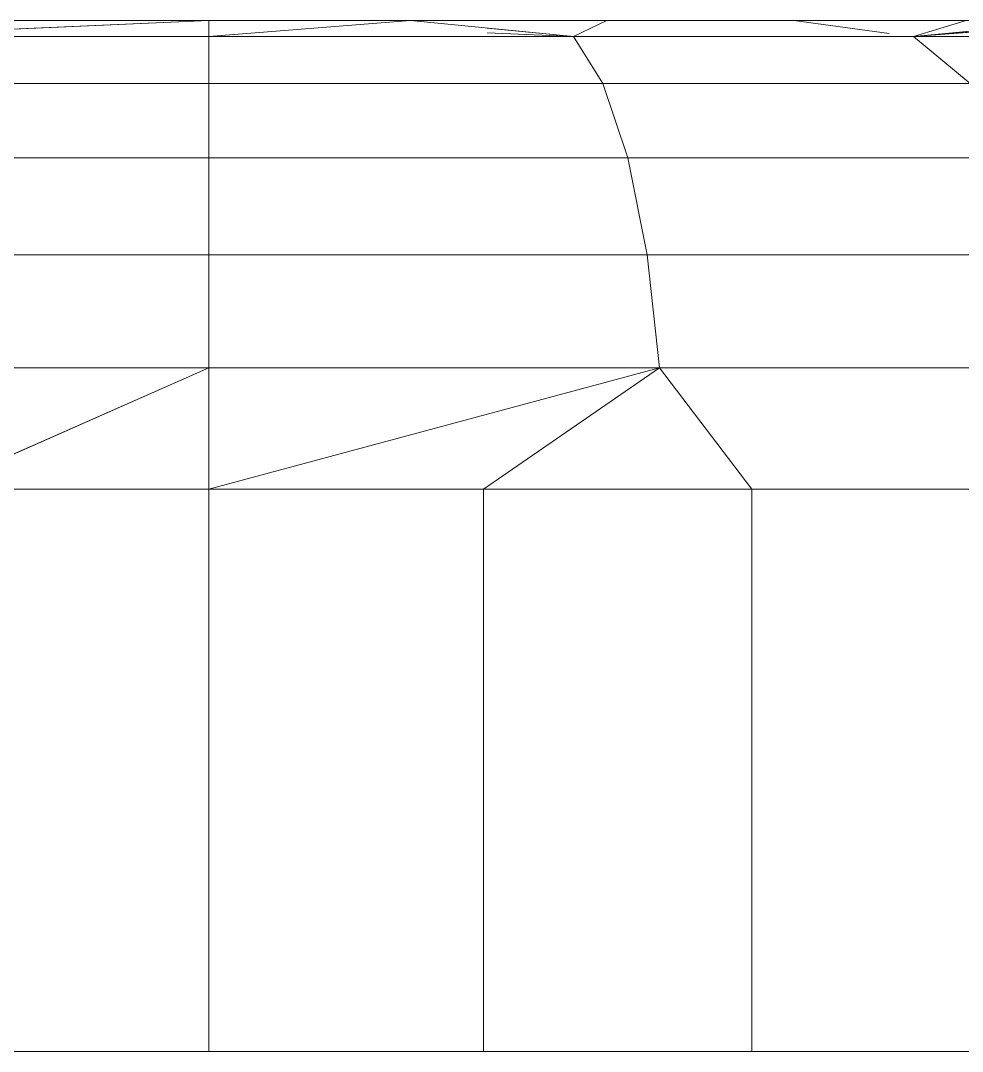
# Model space of a CAD drawing. Header units: centimetres. Extents: x -13467 to 3766, y -437 to 1921.
# Drawn here: x -8550.216 to -8548.206, y 94.029 to 96.229 of the extents above; entities that cross this region are included whole.
import ezdxf

# ---------------------------------------------------------------- set-up
doc = ezdxf.new("R2010")
doc.units = ezdxf.units.CM
doc.layers.add('M-EQPM', color=7, linetype='Continuous', lineweight=9)

# ---------------------------------------------------------------- blocks, each defined once
blk = doc.blocks.new('EQ-02-004 - EQ-02-004_dwg_Agrupar_893-V76-Sección 1-1')
at = {"layer": 'M-EQPM', "color": 136, "true_color": 0x007f7f}
for p, q in [((-8549.2105, 96.2294), (-8549.2486, 96.2294)), ((-8549.2105, 96.2294), (-8549.2486, 96.2294)), ((-8549.2105, 96.2294), (-8549.2486, 96.2294)), ((-8548.9646, 96.2294), (-8549.2201, 96.2294)), ((-8549.2201, 96.2294), (-8548.9646, 96.2294)), ((-8549.1872, 96.2294), (-8549.2105, 96.2294)), ((-8549.1872, 96.2294), (-8549.2105, 96.2294)), ((-8549.1794, 96.2294), (-8549.1872, 96.2294)), ((-8549.1794, 96.2294), (-8549.1872, 96.2294)), ((-8549.0357, 96.1953), (-8548.9646, 96.2294)), ((-8549.0357, 96.1953), (-8548.9646, 96.2294)), ((-8548.5659, 96.2294), (-8548.9646, 96.2294)), ((-8548.9646, 96.2294), (-8548.5659, 96.2294)), ((-8548.198, 96.2294), (-8548.5659, 96.2294)), ((-8548.5659, 96.2294), (-8548.198, 96.2294)), ((-8548.3619, 96.2022), (-8548.5659, 96.2294)), ((-8548.3619, 96.2022), (-8548.5659, 96.2294)), ((-8548.31, 96.1953), (-8548.198, 96.2294)), ((-8548.31, 96.1953), (-8548.198, 96.2294)), ((-8548.31, 96.1953), (-8547.9477, 96.2294)), ((-8548.31, 96.1953), (-8548.198, 96.2294)), ((-8549.0357, 96.1953), (-8549.2201, 96.2134)), ((-8549.0357, 96.1953), (-8549.2201, 96.2134)), ((-8549.2201, 96.2134), (-8549.0357, 96.1953)), ((-8549.2201, 96.2134), (-8549.0357, 96.1953)), ((-8549.0357, 96.1953), (-8549.2201, 96.2034))]:
    blk.add_line(p, q, dxfattribs=at)
at = {"layer": 'M-EQPM', "color": 136, "true_color": 0x007f7f, "flags": 128}
for points in [[(-8549.2486, 96.2294), (-8549.2105, 96.2294), (-8549.1872, 96.2294), (-8549.1794, 96.2294), (-8549.1872, 96.2294), (-8549.2105, 96.2294), (-8549.2486, 96.2294)], [(-8549.2486, 96.2294), (-8549.2105, 96.2294), (-8549.1872, 96.2294), (-8549.1794, 96.2294)], [(-8548.5659, 96.2294), (-8548.9646, 96.2294), (-8549.2201, 96.2294)], [(-8549.0357, 96.1953), (-8548.9646, 96.2294), (-8549.2201, 96.2294)], [(-8549.2201, 96.2134), (-8549.0357, 96.1953), (-8548.9646, 96.2294), (-8549.2201, 96.2294)], [(-8549.2201, 96.2294), (-8548.9646, 96.2294), (-8549.0357, 96.1953), (-8549.2201, 96.2134)], [(-8549.2105, 96.2294), (-8549.1872, 96.2294), (-8549.1794, 96.2294)], [(-8549.0357, 96.1953), (-8548.9646, 96.2294), (-8548.5659, 96.2294)], [(-8548.31, 96.1953), (-8548.198, 96.2294), (-8548.5659, 96.2294), (-8548.9646, 96.2294), (-8548.5659, 96.2294), (-8548.3619, 96.2022)], [(-8548.31, 96.1953), (-8548.198, 96.2294), (-8548.5659, 96.2294), (-8548.3619, 96.2022)], [(-8547.6868, 96.1953), (-8547.2087, 96.1953), (-8547.3641, 96.2294), (-8547.199, 96.2294), (-8547.3641, 96.2294), (-8547.5896, 96.2294), (-8547.2087, 96.1953), (-8547.3641, 96.2294), (-8547.5896, 96.2294), (-8547.8699, 96.2294), (-8548.198, 96.2294), (-8548.5659, 96.2294), (-8548.3619, 96.2022)], [(-8548.198, 96.2294), (-8548.5659, 96.2294), (-8548.3619, 96.2022)], [(-8547.9477, 96.2294), (-8548.198, 96.2294), (-8547.9477, 96.2294), (-8548.31, 96.1953), (-8547.9477, 96.2294), (-8547.6868, 96.1953), (-8547.2087, 96.1953), (-8546.9998, 96.0954)], [(-8548.31, 96.1953), (-8548.198, 96.2294), (-8547.8699, 96.2294), (-8547.6868, 96.1953), (-8548.198, 96.2294), (-8547.6868, 96.1953)]]:
    blk.add_lwpolyline(points, dxfattribs=at)
blk.add_lwpolyline([(-8549.2201, 96.2034), (-8549.0357, 96.1953)], close=True, dxfattribs=at)
blk = doc.blocks.new('EQ-02-004 - EQ-02-004_dwg_Agrupar_788-V77-Sección 1-1')
at = {"layer": 'M-EQPM', "color": 136, "true_color": 0x007f7f}
for p, q in [((-8549.2105, 96.2294), (-8549.2486, 96.2294)), ((-8549.2105, 96.2294), (-8549.2486, 96.2294)), ((-8549.2486, 96.2294), (-8549.2105, 96.2294)), ((-8549.2201, 96.2294), (-8548.9646, 96.2294)), ((-8548.9646, 96.2294), (-8549.2201, 96.2294)), ((-8548.9646, 96.2294), (-8549.2201, 96.2294)), ((-8549.1872, 96.2294), (-8549.2105, 96.2294)), ((-8549.1872, 96.2294), (-8549.2105, 96.2294)), ((-8549.1794, 96.2294), (-8549.1872, 96.2294)), ((-8549.1794, 96.2294), (-8549.1872, 96.2294)), ((-8549.0357, 96.1953), (-8548.9646, 96.2294)), ((-8549.0357, 96.1953), (-8548.9646, 96.2294)), ((-8548.9646, 96.2294), (-8548.5659, 96.2294)), ((-8548.5659, 96.2294), (-8548.9646, 96.2294)), ((-8548.5659, 96.2294), (-8548.198, 96.2294)), ((-8548.198, 96.2294), (-8548.5659, 96.2294)), ((-8548.3619, 96.2022), (-8548.5659, 96.2294)), ((-8548.3619, 96.2022), (-8548.5659, 96.2294)), ((-8548.31, 96.1953), (-8548.198, 96.2294)), ((-8548.31, 96.1953), (-8547.8699, 96.2294)), ((-8548.31, 96.1953), (-8548.198, 96.2294)), ((-8548.31, 96.1953), (-8548.198, 96.2294)), ((-8549.0357, 96.1953), (-8549.2201, 96.2134)), ((-8549.0357, 96.1953), (-8549.2201, 96.2134)), ((-8549.2201, 96.2134), (-8549.0357, 96.1953)), ((-8549.0357, 96.1953), (-8549.2201, 96.2134)), ((-8549.0357, 96.1953), (-8549.2201, 96.2034))]:
    blk.add_line(p, q, dxfattribs=at)
at = {"layer": 'M-EQPM', "color": 136, "true_color": 0x007f7f, "flags": 128}
for points in [[(-8549.2486, 96.2294), (-8549.2105, 96.2294), (-8549.1872, 96.2294), (-8549.1794, 96.2294), (-8549.1872, 96.2294), (-8549.2105, 96.2294), (-8549.2486, 96.2294)], [(-8549.1794, 96.2294), (-8549.1872, 96.2294), (-8549.2105, 96.2294), (-8549.2486, 96.2294)], [(-8549.2201, 96.2294), (-8548.9646, 96.2294), (-8549.0357, 96.1953), (-8549.2201, 96.2134)], [(-8549.2201, 96.2294), (-8548.9646, 96.2294), (-8549.0357, 96.1953)], [(-8549.2201, 96.2294), (-8548.9646, 96.2294), (-8549.0357, 96.1953), (-8549.2201, 96.2134)], [(-8549.1794, 96.2294), (-8549.1872, 96.2294), (-8549.2105, 96.2294)], [(-8549.0357, 96.1953), (-8548.9646, 96.2294), (-8548.5659, 96.2294), (-8548.9646, 96.2294)], [(-8548.3619, 96.2022), (-8548.5659, 96.2294), (-8548.9646, 96.2294), (-8548.5659, 96.2294), (-8548.198, 96.2294), (-8548.31, 96.1953)], [(-8547.8699, 96.2294), (-8548.198, 96.2294), (-8548.5659, 96.2294), (-8548.3619, 96.2022)], [(-8547.6868, 96.1953), (-8548.198, 96.2294), (-8547.6868, 96.1953), (-8547.8699, 96.2294), (-8548.198, 96.2294), (-8548.5659, 96.2294), (-8548.3619, 96.2022)], [(-8548.198, 96.2294), (-8548.5659, 96.2294), (-8548.3619, 96.2022)], [(-8546.9998, 96.0954), (-8547.2087, 96.1953), (-8547.6868, 96.1953), (-8547.8699, 96.2294), (-8548.31, 96.1953), (-8547.8699, 96.2294), (-8548.198, 96.2294), (-8547.8699, 96.2294)]]:
    blk.add_lwpolyline(points, dxfattribs=at)
for points in [[(-8548.31, 96.1953), (-8548.198, 96.2294)], [(-8549.2201, 96.2034), (-8549.0357, 96.1953)]]:
    blk.add_lwpolyline(points, close=True, dxfattribs=at)
blk = doc.blocks.new('EQ-02-004 - EQ-02-004_dwg_Agrupar_896-V78-Sección 1-1')
at = {"layer": 'M-EQPM', "color": 136, "true_color": 0x007f7f}
for p, q in [((-8550.5931, 96.1953), (-8549.8144, 96.2294)), ((-8550.1877, 96.2294), (-8550.2634, 96.2294)), ((-8550.2446, 96.2294), (-8549.8144, 96.2294)), ((-8550.1027, 96.2294), (-8550.1877, 96.2294)), ((-8550.0106, 96.2294), (-8550.1027, 96.2294)), ((-8549.9137, 96.2294), (-8550.0106, 96.2294)), ((-8549.9137, 96.2294), (-8550.0106, 96.2294)), ((-8549.8144, 96.2294), (-8549.9137, 96.2294)), ((-8549.9137, 96.2294), (-8549.8144, 96.2294)), ((-8549.8144, 96.2294), (-8549.3842, 96.2294)), ((-8549.7151, 96.2294), (-8549.8144, 96.2294)), ((-8549.8144, 96.1953), (-8549.8144, 96.2294)), ((-8549.8144, 96.1953), (-8549.3842, 96.2294)), ((-8549.6182, 96.2294), (-8549.7151, 96.2294)), ((-8549.5261, 96.2294), (-8549.6182, 96.2294)), ((-8549.4412, 96.2294), (-8549.5261, 96.2294)), ((-8549.3654, 96.2294), (-8549.4412, 96.2294)), ((-8549.3842, 96.2294), (-8548.9646, 96.2294)), ((-8549.0357, 96.1953), (-8549.3842, 96.2294)), ((-8549.3007, 96.2294), (-8549.3654, 96.2294)), ((-8549.2486, 96.2294), (-8549.3007, 96.2294)), ((-8549.2105, 96.2294), (-8549.2486, 96.2294)), ((-8549.2105, 96.2294), (-8549.2486, 96.2294)), ((-8548.9646, 96.2294), (-8549.2201, 96.2294)), ((-8549.1872, 96.2294), (-8549.2105, 96.2294)), ((-8549.1872, 96.2294), (-8549.2105, 96.2294)), ((-8549.1794, 96.2294), (-8549.1872, 96.2294)), ((-8549.1794, 96.2294), (-8549.1872, 96.2294)), ((-8549.0357, 96.1953), (-8548.9646, 96.2294)), ((-8549.0357, 96.1953), (-8548.9646, 96.2294)), ((-8548.5659, 96.2294), (-8548.9646, 96.2294)), ((-8548.9646, 96.2294), (-8548.5659, 96.2294)), ((-8548.198, 96.2294), (-8548.5659, 96.2294)), ((-8548.5659, 96.2294), (-8548.198, 96.2294)), ((-8548.3619, 96.2022), (-8548.5659, 96.2294)), ((-8548.3619, 96.2022), (-8548.5659, 96.2294)), ((-8548.31, 96.1953), (-8548.198, 96.2294)), ((-8548.31, 96.1953), (-8548.198, 96.2294)), ((-8548.31, 96.1953), (-8547.9477, 96.2294)), ((-8548.31, 96.1953), (-8548.198, 96.2294)), ((-8549.0357, 96.1953), (-8549.2201, 96.2134)), ((-8549.2201, 96.2134), (-8549.0357, 96.1953)), ((-8550.5931, 96.1953), (-8549.8144, 96.1953)), ((-8550.5931, 96.1953), (-8549.8144, 96.1953)), ((-8549.8144, 96.0954), (-8549.8144, 96.1953)), ((-8549.8144, 96.1953), (-8549.0357, 96.1953)), ((-8549.0357, 96.1953), (-8549.2201, 96.2034)), ((-8548.9732, 96.0954), (-8549.0357, 96.1953)), ((-8549.0357, 96.1953), (-8548.31, 96.1953)), ((-8548.1894, 96.0954), (-8548.31, 96.1953)), ((-8548.31, 96.1953), (-8547.6869, 96.1953)), ((-8548.31, 96.1953), (-8548.1894, 96.0954)), ((-8550.6556, 96.0954), (-8549.8144, 96.0954)), ((-8549.8144, 95.9365), (-8549.8144, 96.0954)), ((-8549.8144, 96.0954), (-8548.9732, 96.0954)), ((-8548.9196, 95.9365), (-8548.9732, 96.0954)), ((-8548.9732, 96.0954), (-8548.1894, 96.0954)), ((-8548.1894, 96.0954), (-8548.9732, 96.0954)), ((-8548.9732, 96.0954), (-8548.1894, 96.0954)), ((-8550.7092, 95.9365), (-8549.8144, 95.9365)), ((-8549.8144, 95.7294), (-8549.8144, 95.9365)), ((-8549.8144, 95.9365), (-8548.9196, 95.9365)), ((-8548.8785, 95.7294), (-8548.9196, 95.9365)), ((-8548.9196, 95.9365), (-8548.0859, 95.9365)), ((-8548.0859, 95.9365), (-8548.9196, 95.9365)), ((-8548.0859, 95.9365), (-8548.9196, 95.9365)), ((-8550.7503, 95.7294), (-8549.8144, 95.7294)), ((-8549.8144, 95.7294), (-8549.8144, 95.4882)), ((-8549.8144, 95.7294), (-8548.8785, 95.7294)), ((-8548.8785, 95.7294), (-8549.8144, 95.7294)), ((-8548.8785, 95.7294), (-8548.8527, 95.4882)), ((-8548.8785, 95.7294), (-8548.0064, 95.7294)), ((-8548.8785, 95.7294), (-8548.8527, 95.4882)), ((-8548.8785, 95.7294), (-8548.0064, 95.7294)), ((-8550.7762, 95.4882), (-8549.8144, 95.4882)), ((-8549.8144, 95.4882), (-8550.401, 95.2294)), ((-8549.8144, 95.4882), (-8549.8144, 95.2294)), ((-8549.8144, 95.4882), (-8548.8527, 95.4882)), ((-8549.8144, 95.2294), (-8548.8527, 95.4882)), ((-8549.8144, 95.2294), (-8549.8144, 95.4882)), ((-8548.8527, 95.4882), (-8549.2278, 95.2294)), ((-8548.8527, 95.4882), (-8548.6556, 95.2294)), ((-8548.8527, 95.4882), (-8547.9564, 95.4882)), ((-8548.8527, 95.4882), (-8547.9564, 95.4882)), ((-8547.9564, 95.4882), (-8548.8527, 95.4882)), ((-8550.401, 95.2294), (-8549.8144, 95.2294)), ((-8549.8144, 95.2294), (-8550.401, 95.2294)), ((-8550.401, 95.2294), (-8549.8144, 95.2294)), ((-8549.8144, 95.2294), (-8549.2278, 95.2294)), ((-8549.8144, 95.2294), (-8549.8144, 94.0294)), ((-8549.8144, 94.0294), (-8549.8144, 95.2294)), ((-8549.2278, 95.2294), (-8548.6556, 95.2294)), ((-8549.2278, 95.2294), (-8549.2278, 94.0294)), ((-8548.6556, 95.2294), (-8548.1119, 95.2294)), ((-8548.6556, 95.2294), (-8548.6556, 94.0294)), ((-8550.401, 94.0294), (-8549.8144, 94.0294)), ((-8550.401, 94.0294), (-8549.8144, 94.0294)), ((-8549.8144, 94.0294), (-8549.2278, 94.0294)), ((-8548.6556, 94.0294), (-8549.2278, 94.0294)), ((-8549.2278, 94.0294), (-8548.6556, 94.0294)), ((-8548.1119, 94.0294), (-8548.6556, 94.0294))]:
    blk.add_line(p, q, dxfattribs=at)
at = {"layer": 'M-EQPM', "color": 136, "true_color": 0x007f7f, "flags": 128}
for points in [[(-8550.5931, 96.1953), (-8550.6642, 96.2294), (-8550.2446, 96.2294), (-8549.8144, 96.2294), (-8549.3842, 96.2294), (-8548.9646, 96.2294), (-8549.0357, 96.1953), (-8549.3842, 96.2294), (-8549.8144, 96.2294), (-8549.8144, 96.1953)], [(-8549.8144, 96.0954), (-8549.8144, 96.1953), (-8549.8144, 96.2294), (-8550.5931, 96.1953)], [(-8550.5931, 96.1953), (-8549.8144, 96.2294), (-8550.2446, 96.2294), (-8550.5931, 96.1953)], [(-8550.2634, 96.2294), (-8550.1876, 96.2294), (-8550.1027, 96.2294), (-8550.0106, 96.2294), (-8549.9137, 96.2294), (-8549.8144, 96.2294), (-8549.7151, 96.2294), (-8549.6182, 96.2294), (-8549.5261, 96.2294), (-8549.4412, 96.2294), (-8549.3654, 96.2294), (-8549.3007, 96.2294), (-8549.2486, 96.2294), (-8549.2105, 96.2294), (-8549.1872, 96.2294), (-8549.1794, 96.2294), (-8549.1872, 96.2294), (-8549.2105, 96.2294), (-8549.2486, 96.2294)], [(-8550.2634, 96.2294), (-8550.1876, 96.2294), (-8550.1027, 96.2294), (-8550.0106, 96.2294)], [(-8549.5261, 96.2294), (-8549.6182, 96.2294), (-8549.7151, 96.2294), (-8549.8144, 96.2294)], [(-8549.5261, 96.2294), (-8549.4412, 96.2294), (-8549.3654, 96.2294)], [(-8549.2105, 96.2294), (-8549.2486, 96.2294), (-8549.3007, 96.2294), (-8549.3654, 96.2294)], [(-8549.2486, 96.2294), (-8549.2105, 96.2294), (-8549.1872, 96.2294), (-8549.1794, 96.2294)], [(-8548.5659, 96.2294), (-8548.9646, 96.2294), (-8549.2201, 96.2294)], [(-8549.2201, 96.2134), (-8549.0357, 96.1953), (-8548.9646, 96.2294), (-8549.2201, 96.2294)], [(-8549.2105, 96.2294), (-8549.1872, 96.2294), (-8549.1794, 96.2294)], [(-8549.0357, 96.1953), (-8548.9646, 96.2294), (-8548.5659, 96.2294)], [(-8547.5163, 96.0954), (-8547.6868, 96.1953), (-8548.31, 96.1953), (-8548.198, 96.2294), (-8548.5659, 96.2294), (-8548.9646, 96.2294), (-8548.5659, 96.2294), (-8548.3619, 96.2022)], [(-8548.31, 96.1953), (-8548.198, 96.2294), (-8548.5659, 96.2294), (-8548.3619, 96.2022)], [(-8547.6868, 96.1953), (-8547.2087, 96.1953), (-8547.3641, 96.2294), (-8547.199, 96.2294), (-8547.3641, 96.2294), (-8547.5896, 96.2294), (-8547.2087, 96.1953), (-8547.3641, 96.2294), (-8547.5896, 96.2294), (-8547.8699, 96.2294), (-8548.198, 96.2294), (-8548.5659, 96.2294), (-8548.3619, 96.2022)], [(-8548.198, 96.2294), (-8548.5659, 96.2294), (-8548.3619, 96.2022)], [(-8547.9477, 96.2294), (-8548.198, 96.2294), (-8547.9477, 96.2294), (-8548.31, 96.1953), (-8547.9477, 96.2294), (-8547.6868, 96.1953), (-8547.2087, 96.1953), (-8546.9998, 96.0954), (-8546.8205, 95.9365)], [(-8548.31, 96.1953), (-8548.198, 96.2294), (-8547.8699, 96.2294), (-8547.6868, 96.1953), (-8548.198, 96.2294), (-8547.6868, 96.1953)], [(-8549.8144, 96.0954), (-8549.8144, 96.1953), (-8550.5931, 96.1953)], [(-8548.9732, 96.0954), (-8549.0357, 96.1953), (-8549.8144, 96.1953)], [(-8549.8144, 96.1953), (-8549.0357, 96.1953), (-8548.9732, 96.0954)], [(-8547.5163, 96.0954), (-8547.6868, 96.1953), (-8548.31, 96.1953), (-8549.0357, 96.1953)], [(-8549.0357, 96.1953), (-8548.31, 96.1953), (-8548.1894, 96.0954)], [(-8550.6556, 96.0954), (-8549.8144, 96.0954), (-8549.8144, 95.9365)], [(-8550.6556, 96.0954), (-8549.8144, 96.0954), (-8549.8144, 95.9365)], [(-8548.9196, 95.9365), (-8548.9732, 96.0954), (-8549.8144, 96.0954)], [(-8548.9196, 95.9365), (-8548.9732, 96.0954), (-8549.8144, 96.0954)], [(-8550.7092, 95.9365), (-8549.8144, 95.9365), (-8549.8144, 95.7294)], [(-8549.8144, 95.7294), (-8549.8144, 95.9365), (-8550.7092, 95.9365)], [(-8549.8144, 95.9365), (-8548.9196, 95.9365), (-8548.8785, 95.7294)], [(-8549.8144, 95.9365), (-8548.9196, 95.9365), (-8548.8785, 95.7294)], [(-8551.6724, 95.4882), (-8550.7762, 95.4882), (-8549.8144, 95.4882), (-8549.8144, 95.7294), (-8550.7503, 95.7294)], [(-8549.8144, 95.4882), (-8549.8144, 95.7294), (-8550.7503, 95.7294)], [(-8549.8144, 95.7294), (-8548.8785, 95.7294), (-8548.8527, 95.4882), (-8549.8144, 95.4882)], [(-8547.9564, 95.4882), (-8548.0064, 95.7294), (-8548.8785, 95.7294)], [(-8550.401, 95.2294), (-8549.8144, 95.4882), (-8550.7762, 95.4882), (-8550.401, 95.2294), (-8550.401, 94.0294)], [(-8549.8144, 95.2294), (-8549.8144, 95.4882), (-8550.401, 95.2294)], [(-8549.8144, 95.2294), (-8549.2278, 95.2294), (-8548.6556, 95.2294), (-8548.8526, 95.4882)], [(-8549.8144, 95.4882), (-8548.8527, 95.4882), (-8549.2278, 95.2294), (-8549.2278, 94.0294)], [(-8548.8527, 95.4882), (-8549.2278, 95.2294), (-8549.2278, 94.0294)], [(-8548.8526, 95.4882), (-8548.6556, 95.2294), (-8548.1119, 95.2294)], [(-8550.401, 94.0294), (-8549.8144, 94.0294), (-8549.8144, 95.2294)], [(-8548.6556, 94.0294), (-8548.6556, 95.2294), (-8549.2278, 95.2294), (-8549.8144, 95.2294)], [(-8549.2278, 94.0294), (-8548.6556, 94.0294), (-8548.1119, 94.0294), (-8548.1119, 95.2294), (-8548.6556, 95.2294), (-8548.6556, 94.0294), (-8548.1119, 94.0294), (-8547.6102, 94.0294)]]:
    blk.add_lwpolyline(points, dxfattribs=at)
for points in [[(-8549.8144, 96.1953), (-8549.3842, 96.2294)], [(-8549.0357, 96.1953), (-8548.9646, 96.2294), (-8549.3842, 96.2294)], [(-8549.2201, 96.2034), (-8549.0357, 96.1953)], [(-8549.8144, 95.2294), (-8548.8527, 95.4882)], [(-8549.8144, 94.0294), (-8549.2278, 94.0294)]]:
    blk.add_lwpolyline(points, close=True, dxfattribs=at)
blk = doc.blocks.new('EQ-02-004 - EQ-02-004_dwg_Agrupar_791-V79-Sección 1-1')
at = {"layer": 'M-EQPM', "color": 136, "true_color": 0x007f7f}
for p, q in [((-8549.2105, 96.2294), (-8549.2486, 96.2294)), ((-8549.2105, 96.2294), (-8549.2486, 96.2294)), ((-8549.2486, 96.2294), (-8549.2105, 96.2294)), ((-8549.2201, 96.2294), (-8548.9646, 96.2294)), ((-8548.9646, 96.2294), (-8549.2201, 96.2294)), ((-8548.9646, 96.2294), (-8549.2201, 96.2294)), ((-8549.1872, 96.2294), (-8549.2105, 96.2294)), ((-8549.1872, 96.2294), (-8549.2105, 96.2294)), ((-8549.1794, 96.2294), (-8549.1872, 96.2294)), ((-8549.1794, 96.2294), (-8549.1872, 96.2294)), ((-8549.0357, 96.1953), (-8548.9646, 96.2294)), ((-8549.0357, 96.1953), (-8548.9646, 96.2294)), ((-8548.9646, 96.2294), (-8548.5659, 96.2294)), ((-8548.5659, 96.2294), (-8548.9646, 96.2294)), ((-8548.5659, 96.2294), (-8548.198, 96.2294)), ((-8548.198, 96.2294), (-8548.5659, 96.2294)), ((-8548.3619, 96.2022), (-8548.5659, 96.2294)), ((-8548.3619, 96.2022), (-8548.5659, 96.2294)), ((-8548.31, 96.1953), (-8548.198, 96.2294)), ((-8548.31, 96.1953), (-8547.8699, 96.2294)), ((-8548.31, 96.1953), (-8548.198, 96.2294)), ((-8548.31, 96.1953), (-8548.198, 96.2294)), ((-8549.0357, 96.1953), (-8549.2201, 96.2134)), ((-8549.0357, 96.1953), (-8549.2201, 96.2134)), ((-8549.2201, 96.2134), (-8549.0357, 96.1953)), ((-8549.0357, 96.1953), (-8549.2201, 96.2134)), ((-8549.0357, 96.1953), (-8549.2201, 96.2034))]:
    blk.add_line(p, q, dxfattribs=at)
at = {"layer": 'M-EQPM', "color": 136, "true_color": 0x007f7f, "flags": 128}
for points in [[(-8549.2486, 96.2294), (-8549.2105, 96.2294), (-8549.1872, 96.2294), (-8549.1794, 96.2294), (-8549.1872, 96.2294), (-8549.2105, 96.2294), (-8549.2486, 96.2294)], [(-8549.1794, 96.2294), (-8549.1872, 96.2294), (-8549.2105, 96.2294), (-8549.2486, 96.2294)], [(-8549.2201, 96.2294), (-8548.9646, 96.2294), (-8549.0357, 96.1953), (-8549.2201, 96.2134)], [(-8549.2201, 96.2294), (-8548.9646, 96.2294), (-8549.0357, 96.1953)], [(-8549.2201, 96.2294), (-8548.9646, 96.2294), (-8549.0357, 96.1953), (-8549.2201, 96.2134)], [(-8549.1794, 96.2294), (-8549.1872, 96.2294), (-8549.2105, 96.2294)], [(-8549.0357, 96.1953), (-8548.9646, 96.2294), (-8548.5659, 96.2294), (-8548.9646, 96.2294)], [(-8548.3619, 96.2022), (-8548.5659, 96.2294), (-8548.9646, 96.2294), (-8548.5659, 96.2294), (-8548.198, 96.2294), (-8548.31, 96.1953)], [(-8547.8699, 96.2294), (-8548.198, 96.2294), (-8548.5659, 96.2294), (-8548.3619, 96.2022)], [(-8547.6868, 96.1953), (-8548.198, 96.2294), (-8547.6868, 96.1953), (-8547.8699, 96.2294), (-8548.198, 96.2294), (-8548.5659, 96.2294), (-8548.3619, 96.2022)], [(-8548.198, 96.2294), (-8548.5659, 96.2294), (-8548.3619, 96.2022)], [(-8546.9998, 96.0954), (-8547.2087, 96.1953), (-8547.6868, 96.1953), (-8547.8699, 96.2294), (-8548.31, 96.1953), (-8547.8699, 96.2294), (-8548.198, 96.2294), (-8547.8699, 96.2294)]]:
    blk.add_lwpolyline(points, dxfattribs=at)
for points in [[(-8548.31, 96.1953), (-8548.198, 96.2294)], [(-8549.2201, 96.2034), (-8549.0357, 96.1953)]]:
    blk.add_lwpolyline(points, close=True, dxfattribs=at)
blk = doc.blocks.new('EQ-02-004 - EQ-02-004_dwg-1526208-Sección 1-1')
for name in ['EQ-02-004 - EQ-02-004_dwg_Agrupar_893-V76-Sección 1-1', 'EQ-02-004 - EQ-02-004_dwg_Agrupar_788-V77-Sección 1-1', 'EQ-02-004 - EQ-02-004_dwg_Agrupar_896-V78-Sección 1-1', 'EQ-02-004 - EQ-02-004_dwg_Agrupar_791-V79-Sección 1-1']:
    blk.add_blockref(name, (0, 0))
blk = doc.blocks.new('EQ-02-004 - EQ-02-004-1526283-Sección 1-1')
blk.add_blockref('EQ-02-004 - EQ-02-004_dwg-1526208-Sección 1-1', (0, 0))
blk = doc.blocks.new('PQ_RVR_MEP-01_ZZ_ZZ_MO_T_A_rvt-1-Sección 1-1')
at = {"layer": 'M-EQPM', "lineweight": 9}
blk.add_blockref('EQ-02-004 - EQ-02-004-1526283-Sección 1-1', (0, 0), dxfattribs=at)

msp = doc.modelspace()

# ---------------------------------------------------------------- block references
at = {"lineweight": 5}
msp.add_blockref('PQ_RVR_MEP-01_ZZ_ZZ_MO_T_A_rvt-1-Sección 1-1', (0, 0), dxfattribs=at)

doc.saveas('drawing.dxf')
